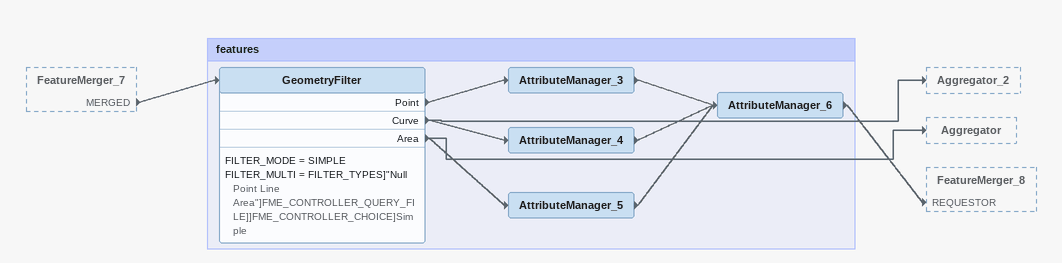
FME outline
FeatureMerger_7 [outside]
    MERGED -> GeometryFilter

Bookmark: features
GeometryFilter
    FILTER_MODE = SIMPLE
    FILTER_MULTI = FILTER_TYPES]"Null Point Line Area"]FME_CONTROLLER_QUERY_FILE]]FME_CONTROLLER_CHOICE]Simple
    Point -> AttributeManager_3
    Curve -> AttributeManager_4
    Curve -> Aggregator_2
    Area -> AttributeManager_5
    Area -> Aggregator
AttributeManager_3
    -> AttributeManager_6
AttributeManager_4
    -> AttributeManager_6
AttributeManager_5
    -> AttributeManager_6
AttributeManager_6
    -> FeatureMerger_8 [REQUESTOR]
